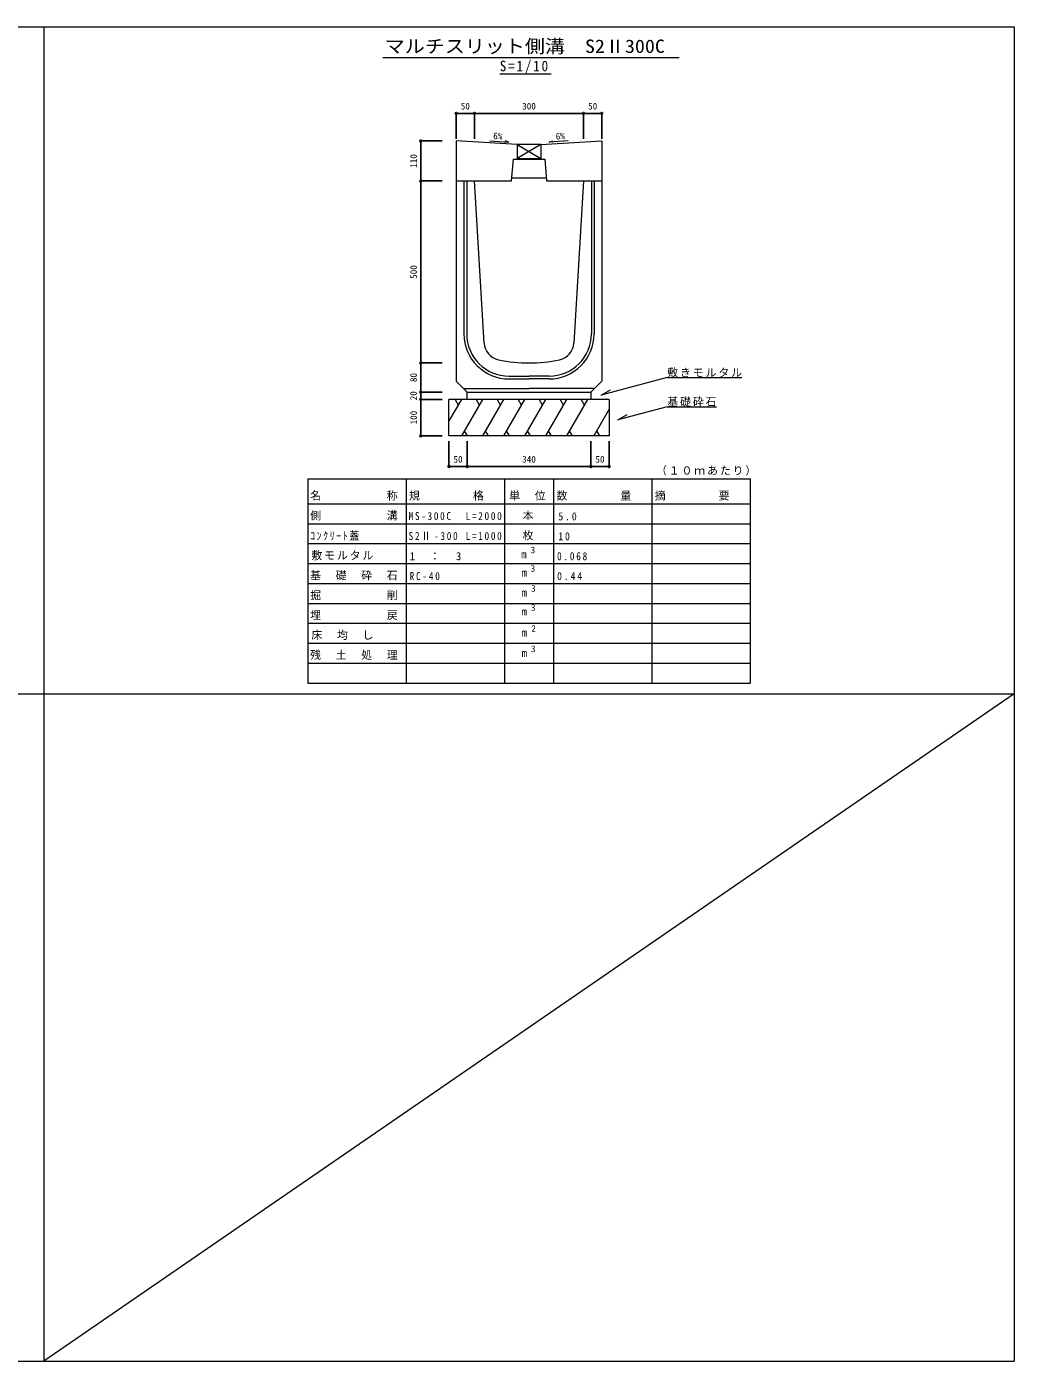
# Model space of a CAD drawing. Units: millimetres at full size, sheet at 1:10. Extents: x -3860 to 4140, y -1901 to 1766.
# Drawn here: x 1426 to 4140, y -1901 to 1766 of the extents above; entities that cross this region are included whole.
import ezdxf
from ezdxf.enums import TextEntityAlignment as Align

# ---------------------------------------------------------------- set-up
doc = ezdxf.new("R2010")
doc.units = ezdxf.units.MM
doc.header["$LTSCALE"] = 10
doc.header["$PDMODE"] = 32
doc.header["$PDSIZE"] = 5
doc.layers.add('0-0_通り芯', color=7, linetype='Continuous', lineweight=18)
doc.layers.add('0-1_躯体', color=4, linetype='Continuous')
doc.styles.add('ＭＳ ゴシック', font='')
doc.styles.get('ＭＳ ゴシック').set_extended_font_data('MS Gothic')

msp = doc.modelspace()

# ---------------------------------------------------------------- linework, layer by layer
at = {"layer": '0-0_通り芯', "color": 2}
for p, q in [((-1215.84, 1765.63), (4139.7, 1765.63)), ((4139.7, 1765.63), (4139.7, -1901.04)), ((-3860.3, -1901.04), (4139.7, -1901.04))]:
    msp.add_line(p, q, dxfattribs=at)
at = {"layer": '0-0_通り芯', "color": 4}
for p, q in [((1473.03, 1765.63), (1473.03, -1901.04)), ((-3860.3, -67.7), (4139.7, -67.7)), ((4139.7, -67.7), (1473.03, -1901.04))]:
    msp.add_line(p, q, dxfattribs=at)
at = {"layer": '0-0_通り芯'}
for p, q in [((2404.54, 1680.63), (3218.53, 1680.63)), ((2725.93, 1635.91), (2866.89, 1635.91)), ((3186.14, 801.51), (3004.63, 752.87)), ((3186.14, 801.51), (3391.14, 801.51)), ((2620.41, 741.73), (2586.36, 682.75)), ((2586.36, 641.73), (2586.36, 741.73)), ((3026.36, 741.73), (2586.36, 741.73)), ((2603.11, 741.73), (2611.76, 726.74)), ((2678.15, 741.73), (2620.41, 641.73)), ((2636.36, 741.73), (2636.36, 761.73)), ((2660.85, 741.73), (2669.5, 726.74)), ((2735.88, 741.73), (2678.15, 641.73)), ((2718.58, 741.73), (2727.23, 726.74)), ((2793.62, 741.73), (2735.88, 641.73)), ((2776.32, 741.73), (2784.97, 726.74)), ((2851.35, 741.73), (2793.62, 641.73)), ((2834.05, 741.73), (2842.7, 726.74)), ((2909.09, 741.73), (2851.35, 641.73)), ((2891.79, 741.73), (2900.44, 726.74)), ((2966.82, 741.73), (2909.09, 641.73)), ((2949.52, 741.73), (2958.17, 726.74)), ((2976.36, 761.73), (2976.36, 741.73)), ((3004.63, 752.87), (3030.61, 767.87)), ((3026.36, 741.73), (3026.36, 641.73)), ((3026.36, 714.89), (2984.13, 641.73)), ((3186.14, 721.7), (3321.14, 721.7)), ((3026.36, 641.73), (2586.36, 641.73)), ((2628.33, 655.45), (2636.25, 641.73)), ((2686.07, 655.45), (2693.99, 641.73)), ((2743.8, 655.45), (2751.72, 641.73)), ((2801.54, 655.45), (2809.46, 641.73)), ((2859.27, 655.45), (2867.19, 641.73)), ((2917.01, 655.45), (2924.93, 641.73)), ((2992.05, 655.45), (2999.97, 641.73)), ((2198.86, 523.18), (3413.86, 523.18)), ((2198.86, 523.18), (2198.86, 400.06)), ((2468.86, 523.18), (2468.86, 400.06)), ((2738.86, 523.18), (2738.86, 400.06)), ((2873.86, 523.18), (2873.86, 400.06)), ((3143.86, 523.18), (3143.86, 400.06)), ((3413.86, 523.18), (3413.86, 400.06)), ((2198.86, 454.78), (3413.86, 454.78)), ((2198.86, 400.06), (3413.86, 400.06)), ((2198.86, 400.06), (2198.86, -37.7)), ((2468.86, 400.06), (2468.86, -37.7)), ((2738.86, 400.06), (2738.86, -37.7)), ((2873.86, 400.06), (2873.86, -37.7)), ((3143.86, 400.06), (3143.86, -37.7)), ((3413.86, 400.06), (3413.86, -37.7)), ((2198.86, 345.34), (3413.86, 345.34)), ((2198.86, 290.62), (3413.86, 290.62)), ((2198.86, 235.9), (3413.86, 235.9)), ((2198.86, 181.18), (3413.86, 181.18)), ((2198.86, 126.46), (3413.86, 126.46)), ((2198.86, 71.74), (3413.86, 71.74)), ((2198.86, 17.02), (3413.86, 17.02)), ((2198.86, -37.7), (3413.86, -37.7)), ((2284.36, -37.7), (3193.36, -37.7))]:
    msp.add_line(p, q, dxfattribs=at)
at = {"layer": '0-0_通り芯', "color": 3}
for p, q in [((2838.86, 1441.73), (2773.86, 1403.73)), ((2773.86, 1441.73), (2838.86, 1403.73)), ((2773.86, 1441.73), (2773.86, 1401.43)), ((2838.86, 1441.73), (2773.86, 1441.73)), ((2838.86, 1441.73), (2838.86, 1401.43)), ((2758.36, 1341.73), (2763.36, 1401.43)), ((2763.36, 1401.43), (2849.36, 1401.43)), ((2773.86, 1403.73), (2838.86, 1403.73)), ((2849.36, 1401.43), (2854.36, 1341.73)), ((2606.36, 1341.73), (2606.36, 791.73)), ((2606.36, 1341.73), (2758.36, 1341.73)), ((2627.56, 1341.73), (2627.56, 921.73)), ((2635.16, 1341.73), (2635.16, 921.73)), ((2683.07, 896.52), (2656.36, 1341.73)), ((2759.11, 1350.73), (2853.6, 1350.73)), ((2854.36, 1341.73), (3006.36, 1341.73)), ((2956.36, 1341.73), (2929.65, 896.52)), ((2977.56, 1341.73), (2977.56, 921.73)), ((2985.16, 1341.73), (2985.16, 921.73)), ((3006.36, 1341.73), (3006.36, 791.73)), ((2606.36, 791.73), (2636.36, 761.73)), ((2626.36, 771.73), (2806.36, 771.73)), ((2626.36, 771.73), (2806.36, 771.73)), ((2751.36, 805.53), (2806.36, 805.53)), ((2751.36, 797.93), (2806.36, 797.93)), ((2861.36, 805.53), (2806.36, 805.53)), ((2861.36, 797.93), (2806.36, 797.93)), ((2986.36, 771.73), (2806.36, 771.73)), ((2986.36, 771.73), (2806.36, 771.73)), ((2976.36, 761.73), (3006.36, 791.73)), ((2636.36, 761.73), (2976.36, 761.73)), ((2636.36, 761.73), (2976.36, 761.73)), ((2636.36, 761.73), (2976.36, 761.73))]:
    msp.add_line(p, q, dxfattribs=at)
for points in [[(2773.86, 1441.73), (2606.36, 1451.73), (2606.36, 1341.73)], [(2838.86, 1441.73), (3006.36, 1451.73), (3006.36, 1341.73)]]:
    msp.add_lwpolyline(points, dxfattribs=at)
at = {"layer": '0-0_通り芯'}
for points in [[(2698.47, 1451.72), (2750.63, 1448.43), (2741.08, 1452.17)], [(2914.26, 1451.72), (2862.1, 1448.43), (2871.65, 1452.17)], [(3186.14, 721.7), (3050.25, 685.29), (3076.23, 700.29)]]:
    msp.add_lwpolyline(points, dxfattribs=at)
at = {"layer": '0-0_通り芯', "color": 3}
for centre, radius, start, end in [((2751.36, 921.73), 123.8, 180, 270), ((2751.36, 921.73), 116.2, 180, 270), ((2861.36, 921.73), 116.2, 270, 0), ((2861.36, 921.73), 123.8, 270, 0), ((2732.98, 899.51), 50, 183.43, 257.9), ((2879.74, 899.51), 50, 282.1, 356.57), ((2806.36, 1241.73), 400, 257.9, 282.1)]:
    msp.add_arc(centre, radius, start, end, dxfattribs=at)
at = {"layer": '0-1_躯体', "color": 7}
for p, q in [((2606.36, 1527.56), (2656.36, 1527.56)), ((2656.36, 1527.56), (2956.36, 1527.56)), ((2956.36, 1527.56), (3006.36, 1527.56)), ((2508.72, 1341.73), (2508.72, 1451.73)), ((2508.72, 841.73), (2508.72, 1341.73)), ((2508.72, 761.73), (2508.72, 841.73)), ((2508.72, 741.73), (2508.72, 761.73)), ((2508.72, 641.73), (2508.72, 741.73)), ((2586.36, 557.45), (2636.36, 557.45)), ((2636.36, 557.45), (2976.36, 557.45)), ((2976.36, 557.45), (3026.36, 557.45))]:
    msp.add_line(p, q, dxfattribs=at)
at = {"layer": '0-1_躯体'}
for p, q in [((2606.36, 1527.56), (2606.36, 1457.92)), ((2656.36, 1527.56), (2656.36, 1457.92)), ((2956.36, 1527.56), (2956.36, 1457.92)), ((3006.36, 1527.56), (3006.36, 1457.92)), ((2508.72, 1451.73), (2567.62, 1451.73)), ((2508.72, 1341.73), (2567.62, 1341.73)), ((2508.72, 1341.73), (2567.62, 1341.73)), ((2508.72, 841.73), (2567.62, 841.73)), ((2508.72, 761.73), (2567.62, 761.73)), ((2508.72, 761.73), (2567.62, 761.73)), ((2508.72, 761.73), (2567.62, 761.73)), ((2508.72, 741.73), (2567.62, 741.73)), ((2508.72, 641.73), (2567.62, 641.73)), ((2586.36, 557.45), (2586.36, 626.68)), ((2636.36, 557.45), (2636.36, 626.68)), ((2976.36, 557.45), (2976.36, 626.68)), ((3026.36, 557.45), (3026.36, 626.68))]:
    msp.add_line(p, q, dxfattribs=at)
for p in [(2606.36, 1527.56), (2656.36, 1527.56), (2956.36, 1527.56), (3006.36, 1527.56), (2508.72, 1451.73), (2508.72, 1341.73), (2508.72, 841.73), (2508.72, 761.73), (2508.72, 741.73), (2508.72, 641.73), (2586.36, 557.45), (2636.36, 557.45), (2976.36, 557.45), (3026.36, 557.45)]:
    msp.add_point(p, dxfattribs=at)

# ---------------------------------------------------------------- texts
at = {"layer": '0-0_通り芯', "color": 3, "style": 'ＭＳ ゴシック', "width": 1.1}
msp.add_text('マルチスリット側溝\u3000S2Ⅱ300C', height=36.66, dxfattribs=at).set_placement((2409.94, 1682.65), align=Align.BOTTOM_LEFT)
at = {"layer": '0-0_通り芯', "color": 4, "style": 'ＭＳ ゴシック'}
for rotation, p in [(356.591, (2707.22, 1451.33)), (3.409, (2880.55, 1449.84))]:
    msp.add_text('6%', height=18.33, rotation=rotation, dxfattribs=at).set_placement(p, align=Align.BOTTOM_LEFT)
for s, p in [('3', (2810.89, 313.24)), ('3', (2810.89, 262.62)), ('3', (2812.06, 207.56)), ('3', (2811.79, 155.3)), ('2', (2812.69, 97.78)), ('3', (2811.79, 41.69))]:
    msp.add_text(s, height=18.33, dxfattribs=at).set_placement(p, align=Align.BOTTOM_LEFT)
at = {"layer": '0-0_通り芯', "style": 'ＭＳ ゴシック'}
for p in [(2784.79, 298.87), (2785.69, 248.26), (2785.69, 193.54), (2785.69, 141.55), (2785.78, 83.41), (2785.96, 27.32)]:
    msp.add_text('m', height=21.99, dxfattribs=at).set_placement(p, align=Align.BOTTOM_LEFT)
at = {"layer": '0-0_通り芯', "attachment_point": 7, "style": 'ＭＳ ゴシック'}
for s, insert, char_height in [('\\T1.28;\\W0.9;S=1/10', (2725.93, 1635.91), 29.33), ('\\T1.17;敷きモルタル', (3186.14, 801.51), 21.99), ('\\T1.17;基礎砕石', (3186.14, 721.7), 21.99), ('\\T1.17;（１０ｍあたり）', (3155.12, 532.12), 21.99), ('\\T1.17;名\u3000\u3000\u3000\u3000\u3000称', (2204.86, 463.72), 21.99), ('\\T1.17;規\u3000\u3000\u3000\u3000格', (2476.61, 463.72), 21.99), ('\\T1.17;単\u3000位', (2751.86, 463.72), 21.99), ('\\T1.17;数\u3000\u3000\u3000\u3000量', (2881.61, 463.72), 21.99), ('\\T1.17;摘\u3000\u3000\u3000\u3000要', (3151.61, 463.72), 21.99), ('\\T1.17;側\u3000\u3000\u3000\u3000\u3000溝', (2204.86, 409), 21.99), ('\\T1.36;\\W0.85;MS-300C\u3000L=2000', (2475.61, 409.79), 21.99), ('\\T1.17;\u3000本', (2753.61, 409), 21.99), ('\\T1.38;\\W0.9;5.0', (2886.86, 409), 21.99), ('\\T1.33;\\W0.9;ｺﾝｸﾘｰﾄ蓋', (2204.86, 354.28), 21.99), ('\\T1.36;\\W0.85;S2Ⅱ-300\\~L=1000', (2475.61, 355.07), 21.99), ('\\T1.17;\u3000枚', (2753.61, 354.28), 21.99), ('\\T1.36;\\W0.9;10', (2886.86, 354.28), 21.99), ('\\T1.17;敷モルタル', (2208.36, 299.56), 21.99), ('\\T1.21;1\u3000：\u30003', (2478.36, 299.56), 21.99), ('\\T1.38;\\W0.85;0.068', (2883.36, 299.56), 21.99), ('\\T1.17;基\u3000礎\u3000砕\u3000石', (2204.86, 244.84), 21.99), ('\\T1.38;\\W0.85;RC-40', (2478.36, 244.84), 21.99), ('\\T1.38;\\W0.9;0.44', (2883.36, 244.84), 21.99), ('\\T1.17;掘\u3000\u3000\u3000\u3000\u3000削', (2204.86, 190.12), 21.99), ('\\T1.17;埋\u3000\u3000\u3000\u3000\u3000戻', (2204.86, 135.4), 21.99), ('\\T1.17;床\u3000均\u3000し', (2208.36, 80.68), 21.99), ('\\T1.17;残\u3000土\u3000処\u3000理', (2204.86, 25.96), 21.99)]:
    msp.add_mtext(s, dxfattribs=dict(at, insert=insert, char_height=char_height))
at = {"layer": '0-1_躯体', "style": 'ＭＳ ゴシック'}
for s, p in [('50', (2618.86, 1532.56)), ('300', (2787.61, 1532.56)), ('50', (2968.86, 1532.56)), ('50', (2598.86, 562.45)), ('340', (2787.61, 562.45)), ('50', (2988.86, 562.45))]:
    msp.add_text(s, height=18.33, dxfattribs=at).set_placement(p, align=Align.BOTTOM_LEFT)
for s, p in [('110', (2503.72, 1377.98)), ('500', (2503.72, 1072.98)), ('80', (2503.72, 789.23)), ('20', (2503.72, 739.23)), ('100', (2503.72, 672.98))]:
    msp.add_text(s, height=18.33, rotation=90, dxfattribs=at).set_placement(p, align=Align.BOTTOM_LEFT)

doc.saveas('drawing.dxf')
